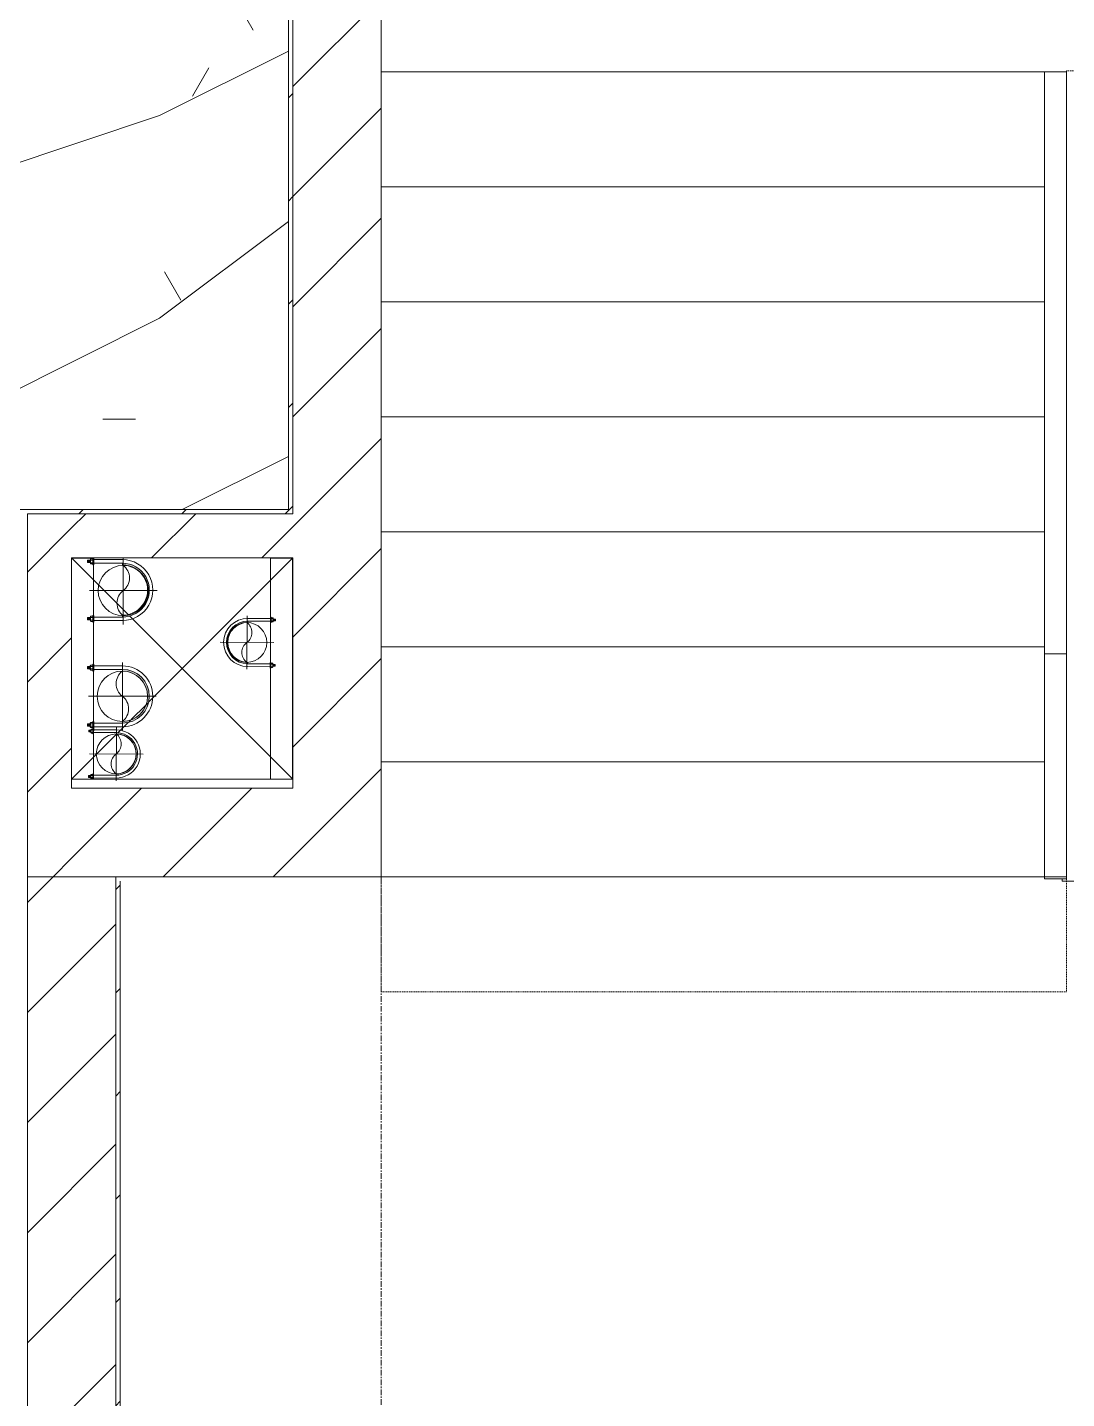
# Model space of a CAD drawing. Header units: millimetres. Extents: x 5357 to 259384, y -16348 to 109893.
# Drawn here: x 41853 to 44202, y 73337 to 76437 of the extents above; entities that cross this region are included whole.
import ezdxf

# ---------------------------------------------------------------- set-up
doc = ezdxf.new("R2010")
doc.units = ezdxf.units.MM
for name, pattern in [('Grid Line', [22.225, 12.7, -3.175, 3.175, -3.175]), ('IMPORT-CENTER _3_', [10.16, 6.35, -1.27, 1.27, -1.27]), ('Overhead', [3.96875, 2.38125, -1.5875])]:
    doc.linetypes.add(name, pattern=pattern)
for name, color, linetype, lineweight in [('0-1', 7, 'Continuous', 5), ('0-2', 53, 'Continuous', 9), ('A-FLOR', 192, 'Continuous', 9), ('A-FLOR-1', 53, 'Continuous', 9), ('A-FLOR-HRAL', 11, 'Continuous', 9), ('A-FLOR-PATT-1', 10, 'Continuous', 9), ('A-WALL-3', 113, 'Continuous', 18), ('A-WALL-PATT', 111, 'Continuous', 9), ('A-WALL-PATT-2', 53, 'Continuous', 9), ('G-IMPT', 8, 'Continuous', 9), ('G-IMPT-2', 8, 'IMPORT-CENTER _3_', 9), ('I-WALL-1', 9, 'Continuous', 18), ('I-WALL-3', 2, 'Continuous', 18), ('M-EQPM', 50, 'Continuous', 9), ('S-GRID-1', 1, 'Grid Line', 9), ('S-STRS', 31, 'Continuous', 9), ('S-STRS-MBND', 31, 'Overhead', 9)]:
    doc.layers.add(name, color=color, linetype=linetype, lineweight=lineweight)
pattern_1 = [(45, (0, 0), (-116.67262, 116.67262), [])]
pattern_2 = [(45, (0, 0), (-124.4508, 124.4508), [])]

# ---------------------------------------------------------------- blocks, each defined once
blk = doc.blocks.new('NCV_TKTC_KET CAU_rvt-1-TKCS_MB CẢNH QUAN CÂY XANH')
at = {"layer": 'A-FLOR-1'}
blk.add_line((42452.6, 74737.4), (41952.6, 74737.4), dxfattribs=at)
blk = doc.blocks.new('NCV_TKTC_TANG 1_rvt-1-TKCS_MB CẢNH QUAN CÂY XANH')
at = {"layer": 'A-FLOR-PATT-1'}
h = blk.add_hatch(dxfattribs=at)
h.set_pattern_fill('FP_5', color=256, style=0, pattern_type=2)
h.set_pattern_definition([(0, (0, 0), (1788.16, 447.04), [73.762, -1267.358, 73.762, -1267.358, -7152.64]), (0, (0, 0), (1788.16, 447.04), [-2682.24, 73.762, -2608.478, 73.762, -1267.358, -3129.28]), (0, (0, 0), (1788.16, 447.04), [-6705.6, 73.762, -820.318, 73.762, -2161.438]), (120, (670.56, 223.5), (-1281.228, 1325.072), [73.762, -1267.358, 73.762, -8419.998]), (120, (670.56, 223.5), (-1281.228, 1325.072), [-1414.882, -1267.358, 73.762, -2608.478, -4470.4]), (120, (670.56, 223.5), (-1281.228, 1325.072), [-5364.48, 73.762, -1267.358, 73.762, -3055.518]), (120, (670.56, 223.5), (-1281.228, 1325.072), [-6779.362, -820.318, 73.762, -2161.438]), (240, (894.1, 1117.6), (-506.932, -1772.112), [73.762, -1267.358, 73.762, -8419.998]), (240, (894.1, 1117.6), (-506.932, -1772.112), [-1414.882, -1267.358, 73.762, -2608.478, -4470.4]), (240, (894.1, 1117.6), (-506.932, -1772.112), [-5364.48, 73.762, -1267.358, 73.762, -3055.518]), (240, (894.1, 1117.6), (-506.932, -1772.112), [-6779.362, -820.318, 73.762, -2161.438])])
h.paths.add_polyline_path([(41702.6, 75336.9), (41752.6, 75337.4), (41752.6, 75346.9), (42442.6, 75346.9), (42442.6, 76526.9), (41892.6, 76526.9), (41892.6, 78026.9), (41412.3, 78026.9), (41412.3, 77576.6), (40962.3, 77576.6), (40962.3, 76088), (40958.5, 76059.3), (40947.4, 76032.5), (40929.8, 76009.5), (40906.7, 75991.8), (40879.9, 75980.7), (40851.2, 75976.9), (39423.7, 75976.9), (39395, 75980.7), (39368.2, 75991.8), (39345.2, 76009.5), (39327.5, 76032.5), (39316.4, 76059.3), (39312.6, 76088), (39312.6, 77576.6), (38862.6, 77576.6), (38862.6, 78026.9), (38662.6, 78026.9), (38662.6, 77876.9), (38162.6, 77876.9), (38162.6, 76337), (38152.6, 76336.9), (38152.6, 75437), (38162.6, 75437), (38162.6, 75346.9), (39252.6, 75346.9), (39252.6, 75592), (40852.6, 75592), (40852.6, 75346.9), (40952.6, 75346.9), (40952.6, 75336.9), (41670.2, 75336.9)])
h = blk.add_hatch(dxfattribs=at)
h.set_pattern_fill('FP_4', color=256, style=0, pattern_type=2)
h.set_pattern_definition([(216.87, (366.52, 916.3), (2748.89673, 1832.6049), [458.15, -4123.35]), (206.565, (916.3, 641.4), (-916.3012, -916.2996), [1024.455, -1024.455]), (198.435, (916.3, 183.26), (-1832.5985, -916.3019), [579.52, -2318.076])])
h.paths.add_polyline_path([(41702.6, 75336.9), (41752.6, 75337.4), (41752.6, 75346.9), (42442.6, 75346.9), (42442.6, 76526.9), (41892.6, 76526.9), (41892.6, 78026.9), (41412.3, 78026.9), (41412.3, 77576.6), (40962.3, 77576.6), (40962.3, 76088), (40958.5, 76059.3), (40947.4, 76032.5), (40929.8, 76009.5), (40906.7, 75991.8), (40879.9, 75980.7), (40851.2, 75976.9), (39423.7, 75976.9), (39395, 75980.7), (39368.2, 75991.8), (39345.2, 76009.5), (39327.5, 76032.5), (39316.4, 76059.3), (39312.6, 76088), (39312.6, 77576.6), (38862.6, 77576.6), (38862.6, 78026.9), (38662.6, 78026.9), (38662.6, 77876.9), (38162.6, 77876.9), (38162.6, 76337), (38152.6, 76336.9), (38152.6, 75437), (38162.6, 75437), (38162.6, 75346.9), (39252.6, 75346.9), (39252.6, 75592), (40852.6, 75592), (40852.6, 75346.9), (40952.6, 75346.9), (40952.6, 75336.9), (41670.2, 75336.9)])
at = {"layer": 'A-WALL-PATT-2'}
h = blk.add_hatch(dxfattribs=at)
h.set_pattern_fill('FP_10', color=256, style=0, pattern_type=2)
h.set_pattern_definition(pattern_1)
h.paths.add_polyline_path([(42452.6, 75346.9), (42452.6, 77936.9), (42442.6, 77936.9), (42442.6, 75346.9)])
h = blk.add_hatch(dxfattribs=at)
h.set_pattern_fill('FP_10', color=256, style=0, pattern_type=2)
h.set_pattern_definition(pattern_1)
h.paths.add_polyline_path([(41852.6, 75336.9), (42452.6, 75336.9), (42452.6, 75346.9), (41752.6, 75346.9), (41752.6, 75336.9)])
h.paths.add_polyline_path([(40459.7, 75336.9), (40952.6, 75336.9), (40952.6, 75346.9), (38152.6, 75346.9), (38152.6, 75336.9), (40052.6, 75336.9)])
at = {"layer": 'I-WALL-1'}
for p, q in [((42452.6, 75346.9), (42452.6, 77936.9)), ((42442.6, 77926.9), (42442.6, 75346.9)), ((42442.6, 75346.9), (41752.6, 75346.9)), ((41852.6, 75336.9), (42452.6, 75336.9)), ((42452.6, 75336.9), (42452.6, 75346.9))]:
    blk.add_line(p, q, dxfattribs=at)
blk = doc.blocks.new('Railing - 50 x 10mm-1528282-TKCS_MB CẢNH QUAN CÂY XANH')
at = {"layer": 'A-FLOR-HRAL'}
for p, q in [((-25, 0), (-25, -5)), ((-25, -5), (25, -5)), ((25, -5), (25, 0))]:
    blk.add_line(p, q, dxfattribs=at)
blk = doc.blocks.new('Railing - Railing-1747845-TKCS_MB CẢNH QUAN CÂY XANH')
at = {"extrusion": (0, 0, -1), "zscale": -1}
blk.add_blockref('Railing - 50 x 10mm-1528282-TKCS_MB CẢNH QUAN CÂY XANH', (-44177.2, 74516.9), dxfattribs=at)
blk = doc.blocks.new('Top Rail Type - Top Rail_Internal_-1747850-TKCS_MB CẢNH QUAN CÂY XANH')
at = {"layer": 'A-FLOR-HRAL'}
for p, q in [((44152.2, 76336.9), (44202.2, 76336.9)), ((44152.2, 75021), (44152.2, 76336.9)), ((44202.2, 76336.9), (44202.2, 75021)), ((44202.2, 75021), (44152.2, 75021))]:
    blk.add_line(p, q, dxfattribs=at)
blk = doc.blocks.new('Top Rail Type - Top Rail_Internal_-V192-TKCS_MB CẢNH QUAN CÂY XANH')
at = {"layer": 'A-FLOR-HRAL'}
for p, q in [((44202.2, 76336.9), (44152.2, 76336.9)), ((44152.2, 76336.9), (44152.2, 74516.9)), ((44202.2, 76336.9), (44202.2, 74516.9)), ((44202.2, 74516.9), (44152.2, 74516.9))]:
    blk.add_line(p, q, dxfattribs=at)
blk = doc.blocks.new('TKTC_XREF_251221_MB TANG 1 - TKTC_XREF_260130_MB TANG 1_dwg_CUM U_DN100-4202112-TKCS_MB CẢNH QUAN CÂY XANH')
at = {"layer": 'G-IMPT'}
blk.add_hatch(color=256, dxfattribs=at).paths.add_polyline_path([(0, 61), (0, 57), (14.8, 55.1), (28.5, 49.4), (40.3, 40.3), (49.4, 28.5), (55.1, 14.8), (57, 0), (55.1, -14.8), (49.4, -28.5), (40.3, -40.3), (28.5, -49.4), (14.8, -55.1), (0, -57), (0, -61), (15.8, -58.9), (30.5, -52.8), (43.1, -43.1), (52.8, -30.5), (58.9, -15.8), (61, 0), (58.9, 15.8), (52.8, 30.5), (43.1, 43.1), (30.5, 52.8), (15.8, 58.9)])
for p, q in [((-79.1, 66.6), (-79.1, 63.4)), ((-76.6, 66.6), (-76.6, 63.4)), ((-74.6, 66.6), (-74.6, 63.4)), ((-72.7, 69.3), (-72.7, 60.7)), ((-66.9, 67.9), (-71.7, 67.9)), ((-66.9, 62.1), (-71.7, 62.1)), ((-65, 69), (0, 69)), ((-79.1, -63.4), (-79.1, -66.6)), ((-76.6, -63.4), (-76.6, -66.6)), ((-74.6, -63.4), (-74.6, -66.6)), ((-72.7, -60.7), (-72.7, -69.3)), ((-66.9, -62.1), (-71.7, -62.1)), ((-66.9, -67.9), (-71.7, -67.9)), ((-65, -69), (0, -69))]:
    blk.add_line(p, q, dxfattribs=at)
at = {"layer": 'G-IMPT', "flags": 128}
for points in [[(-72.7, 67.6), (-78.1, 67.6), (-78.1, 62.4), (-72.7, 62.4)], [(-71.7, 59.2), (-66.9, 59.2), (-66.9, 70.8), (-71.7, 70.8)], [(-66.9, 70.8), (-66.9, 72.7), (-65, 72.7), (-65, 57.3), (-66.9, 57.3), (-66.9, 59.2)], [(-65, 61), (0, 61), (0, 57)], [(-72.7, -62.4), (-78.1, -62.4), (-78.1, -67.6), (-72.7, -67.6)], [(-71.7, -70.8), (-66.9, -70.8), (-66.9, -59.2), (-71.7, -59.2)], [(-66.9, -59.2), (-66.9, -57.3), (-65, -57.3), (-65, -72.7), (-66.9, -72.7), (-66.9, -70.8)], [(-65, -61), (0, -61), (0, -57)]]:
    blk.add_lwpolyline(points, dxfattribs=at)
at = {"layer": 'G-IMPT'}
for centre, radius, start, end in [((-78.1, 66.6), 0.96, 90, 180), ((-78.1, 63.4), 0.96, 180, 270), ((-71.1, 69.3), 1.56, 112.6199, 247.3801), ((-67.9, 65), 4.8, 143.1301, 216.8699), ((-71.1, 60.7), 1.56, 112.6199, 247.3801), ((0, 0), 69, 270, 90), ((0, 0), 61, 270, 90), ((0, 0), 57, 270, 90), ((-78.1, -63.4), 0.96, 90, 180), ((-78.1, -66.6), 0.96, 180, 270), ((-71.1, -60.7), 1.56, 112.6199, 247.3801), ((-67.9, -65), 4.8, 143.1301, 216.8699), ((-71.1, -69.3), 1.56, 112.6199, 247.3801)]:
    blk.add_arc(centre, radius, start, end, dxfattribs=at)
blk = doc.blocks.new('TKTC_XREF_251221_MB TANG 1 - TKTC_XREF_260130_MB TANG 1_dwg_$cc-V200-TKCS_MB CẢNH QUAN CÂY XANH')
at = {"layer": 'G-IMPT'}
blk.add_circle((0, 0), 0.5, dxfattribs=at)
for centre, radius, start, end in [((0, 0), 0.5, 90, 270), ((0.188, 0.25), 0.313, 126.8699, 233.1301), ((-0.188, -0.25), 0.313, 306.8699, 53.1301)]:
    blk.add_arc(centre, radius, start, end, dxfattribs=at)
at = {"layer": 'G-IMPT-2'}
for p, q in [((0, -0.673), (0, 0.673)), ((-0.673, 0), (0.673, 0))]:
    blk.add_line(p, q, dxfattribs=at)
blk = doc.blocks.new('TKTC_XREF_251221_MB TANG 1 - TKTC_XREF_260130_MB TANG 1_dwg_$cc-V201-TKCS_MB CẢNH QUAN CÂY XANH')
at = {"layer": 'G-IMPT'}
blk.add_circle((0, 0), 0.5, dxfattribs=at)
for centre, radius, start, end in [((0, 0), 0.5, 90, 270), ((0.188, 0.25), 0.313, 126.8699, 233.1301), ((-0.188, -0.25), 0.313, 306.8699, 53.1301)]:
    blk.add_arc(centre, radius, start, end, dxfattribs=at)
at = {"layer": 'G-IMPT-2'}
for p, q in [((0, -0.673), (0, 0.647)), ((-0.673, 0), (0.673, 0))]:
    blk.add_line(p, q, dxfattribs=at)
blk = doc.blocks.new('TKTC_XREF_251221_MB TANG 1 - TKTC_XREF_260130_MB TANG 1_dwg_$cc-4202116-TKCS_MB CẢNH QUAN CÂY XANH')
at = {"layer": 'G-IMPT'}
blk.add_circle((0, 0), 0.5, dxfattribs=at)
for centre, radius, start, end in [((0, 0), 0.5, 90, 270), ((0.188, 0.25), 0.313, 126.8699, 233.1301), ((-0.188, -0.25), 0.313, 306.8699, 53.1301)]:
    blk.add_arc(centre, radius, start, end, dxfattribs=at)
at = {"layer": 'G-IMPT-2'}
for p, q in [((0, -0.673), (0, 0.673)), ((-0.673, 0), (0.673, 0))]:
    blk.add_line(p, q, dxfattribs=at)
blk = doc.blocks.new('TKTC_XREF_251221_MB TANG 1 - TKTC_XREF_260130_MB TANG 1_dwg_$cc-4202114-TKCS_MB CẢNH QUAN CÂY XANH')
at = {"layer": 'G-IMPT'}
blk.add_circle((0, 0), 0.5, dxfattribs=at)
for centre, radius, start, end in [((0, 0), 0.5, 90, 270), ((0.188, 0.25), 0.313, 126.8699, 233.1301), ((-0.188, -0.25), 0.313, 306.8699, 53.1301)]:
    blk.add_arc(centre, radius, start, end, dxfattribs=at)
at = {"layer": 'G-IMPT-2'}
for p, q in [((0, -0.673), (0, 0.673)), ((-0.673, 0), (0.673, 0))]:
    blk.add_line(p, q, dxfattribs=at)
blk = doc.blocks.new('TKTC_XREF_251221_MB TANG 1 - TKTC_XREF_260130_MB TANG 1_dwg_CUM U_DN100-4202115-TKCS_MB CẢNH QUAN CÂY XANH')
at = {"layer": 'G-IMPT'}
blk.add_hatch(color=256, dxfattribs=at).paths.add_polyline_path([(0, -61), (0, -57), (14.8, -55.1), (28.5, -49.4), (40.3, -40.3), (49.4, -28.5), (55.1, -14.8), (57, 0), (55.1, 14.8), (49.4, 28.5), (40.3, 40.3), (28.5, 49.4), (14.8, 55.1), (0, 57), (0, 61), (15.8, 58.9), (36.8, 48), (43.1, 43.1), (52.8, 30.5), (58.9, 15.8), (61, 0), (58.9, -15.8), (52.8, -30.5), (43.1, -43.1), (30.5, -52.8), (15.8, -58.9)])
for p, q in [((-79.1, 66.6), (-79.1, 63.4)), ((-76.6, 66.6), (-76.6, 63.4)), ((-74.6, 66.6), (-74.6, 63.4)), ((-72.7, 69.3), (-72.7, 60.7)), ((-66.9, 67.9), (-71.7, 67.9)), ((-65, 69), (0, 69)), ((-66.9, 62.1), (-71.7, 62.1)), ((-72.7, -60.7), (-72.7, -69.3)), ((-66.9, -62.1), (-71.7, -62.1)), ((-79.1, -63.4), (-79.1, -66.6)), ((-76.6, -63.4), (-76.6, -66.6)), ((-74.6, -63.4), (-74.6, -66.6)), ((-66.9, -67.9), (-71.7, -67.9)), ((-65, -69), (0, -69))]:
    blk.add_line(p, q, dxfattribs=at)
at = {"layer": 'G-IMPT', "flags": 128}
for points in [[(-72.7, 67.6), (-78.1, 67.6), (-78.1, 62.4), (-72.7, 62.4)], [(-71.7, 59.2), (-66.9, 59.2), (-66.9, 70.8), (-71.7, 70.8)], [(-66.9, 70.8), (-66.9, 72.7), (-65, 72.7), (-65, 57.3), (-66.9, 57.3), (-66.9, 59.2)], [(-65, 61), (0, 61), (0, 57)], [(-71.7, -70.8), (-66.9, -70.8), (-66.9, -59.2), (-71.7, -59.2)], [(-66.9, -59.2), (-66.9, -57.3), (-65, -57.3), (-65, -72.7), (-66.9, -72.7), (-66.9, -70.8)], [(-65, -61), (0, -61), (0, -57)], [(-72.7, -62.4), (-78.1, -62.4), (-78.1, -67.6), (-72.7, -67.6)]]:
    blk.add_lwpolyline(points, dxfattribs=at)
at = {"layer": 'G-IMPT'}
for centre, radius, start, end in [((-78.1, 66.6), 0.96, 90, 180), ((-78.1, 63.4), 0.96, 180, 270), ((-71.1, 69.3), 1.56, 112.6199, 247.3801), ((-67.9, 65), 4.8, 143.1301, 216.8699), ((0, 0), 69, 270, 90), ((-71.1, 60.7), 1.56, 112.6199, 247.3801), ((0, 0), 61, 270, 90), ((0, 0), 57, 270, 90), ((-71.1, -60.7), 1.56, 112.6199, 247.3801), ((-67.9, -65), 4.8, 143.1301, 216.8699), ((-78.1, -63.4), 0.96, 90, 180), ((-78.1, -66.6), 0.96, 180, 270), ((-71.1, -69.3), 1.56, 112.6199, 247.3801)]:
    blk.add_arc(centre, radius, start, end, dxfattribs=at)
blk = doc.blocks.new('TKTC_XREF_251221_MB TANG 1 - TKTC_XREF_260130_MB TANG 1_dwg-4202109-TKCS_MB CẢNH QUAN CÂY XANH')
at = {"layer": 'G-IMPT'}
blk.add_line((-161149.1, -326109.3), (-161199, -326109.7), dxfattribs=at)
at = {"layer": 'G-IMPT', "flags": 128}
for points in [[(-161199, -326609.5), (-161149.3, -326609.2), (-161149.3, -326109.3)], [(-160699.2, -326109.3), (-160749.2, -326109.7), (-160749.2, -326609.5), (-160699.4, -326609.2), (-160699.4, -326109.3)]]:
    blk.add_lwpolyline(points, dxfattribs=at)
at = {"extrusion": (0, 0, -1)}
for name, p, xscale, yscale, zscale, rotation in [('TKTC_XREF_251221_MB TANG 1 - TKTC_XREF_260130_MB TANG 1_dwg_CUM U_DN100-4202115-TKCS_MB CẢNH QUAN CÂY XANH', (161084.3, -326181.8), 0.9975000000000005, 0.9975000000000005, -0.9975000000000005, 180.000991338195), ('TKTC_XREF_251221_MB TANG 1 - TKTC_XREF_260130_MB TANG 1_dwg_$cc-V201-TKCS_MB CẢNH QUAN CÂY XANH', (161082.5, -326182.8), 113.7150000000092, 113.7150000000092, -113.7150000000092, 359.9990086636432), ('TKTC_XREF_251221_MB TANG 1 - TKTC_XREF_260130_MB TANG 1_dwg_$cc-4202116-TKCS_MB CẢNH QUAN CÂY XANH', (160802.8, -326300.2), 90.00000000005119, 90.00000000005119, -90.0000000000512, 180.3740267799373), ('TKTC_XREF_251221_MB TANG 1 - TKTC_XREF_260130_MB TANG 1_dwg_CUM U_DN100-4202115-TKCS_MB CẢNH QUAN CÂY XANH', (161084.4, -326421.9), 0.9974999999999965, 0.9974999999999965, -0.9974999999999965, 180.0009913385626), ('TKTC_XREF_251221_MB TANG 1 - TKTC_XREF_260130_MB TANG 1_dwg_$cc-V200-TKCS_MB CẢNH QUAN CÂY XANH', (161098.3, -326552.1), 90.00000000005119, 90.00000000005119, -90.0000000000512, 0.3740267799372842)]:
    blk.add_blockref(name, p, dxfattribs=dict(at, xscale=xscale, yscale=yscale, zscale=zscale, rotation=rotation))
for name, p, xscale, yscale, zscale, rotation in [('TKTC_XREF_251221_MB TANG 1 - TKTC_XREF_260130_MB TANG 1_dwg_CUM U_DN100-4202112-TKCS_MB CẢNH QUAN CÂY XANH', (-160800.9, -326300.2), 0.7894736842105242, 0.7894736842105242, 0.7894736842105242, 179.6259732184666), ('TKTC_XREF_251221_MB TANG 1 - TKTC_XREF_260130_MB TANG 1_dwg_$cc-4202114-TKCS_MB CẢNH QUAN CÂY XANH', (-161084.4, -326421.9), 113.7150000000092, 113.7150000000092, 113.7150000000092, 179.9990086636432), ('TKTC_XREF_251221_MB TANG 1 - TKTC_XREF_260130_MB TANG 1_dwg_CUM U_DN100-4202112-TKCS_MB CẢNH QUAN CÂY XANH', (-161098.3, -326552.2), 0.7894736842105242, 0.7894736842105242, 0.7894736842105242, 359.6259732184666)]:
    blk.add_blockref(name, p, dxfattribs=dict(xscale=xscale, yscale=yscale, zscale=zscale, rotation=rotation))
blk = doc.blocks.new('TKTC_XREF_251221_MB TANG 1 - TKTC_XREF_251221_MB TANG 1-2038492-TKCS_MB CẢNH QUAN CÂY XANH')
blk.add_blockref('TKTC_XREF_251221_MB TANG 1 - TKTC_XREF_260130_MB TANG 1_dwg-4202109-TKCS_MB CẢNH QUAN CÂY XANH', (169499.1, 384109.7))

msp = doc.modelspace()

# ---------------------------------------------------------------- hatches: boundary and pattern name
at = {"layer": 'A-WALL-PATT'}
h = msp.add_hatch(dxfattribs=at)
h.set_pattern_fill('FP_1', color=256, style=0, pattern_type=2)
h.set_pattern_definition(pattern_2)
h.paths.add_polyline_path([(42652.6, 74716.9), (42652.6, 77936.9), (42452.6, 77936.9), (42452.6, 74716.9)])
h = msp.add_hatch(dxfattribs=at)
h.set_pattern_fill('FP_1', color=256, style=0, pattern_type=2)
h.set_pattern_definition(pattern_2)
h.paths.add_polyline_path([(41852.6, 74516.9), (41952.6, 74516.9), (41952.6, 75337.4), (41852.6, 75337.4), (41852.6, 74881.6)])
h = msp.add_hatch(dxfattribs=at)
h.set_pattern_fill('FP_1', color=256, style=0, pattern_type=2)
h.set_pattern_definition(pattern_2)
h.paths.add_polyline_path([(41952.6, 75237.4), (42452.6, 75237.4), (42452.6, 75337.4), (41952.6, 75337.4)])
h = msp.add_hatch(dxfattribs=at)
h.set_pattern_fill('FP_1', color=256, style=0, pattern_type=2)
h.set_pattern_definition(pattern_2)
h.paths.add_polyline_path([(42652.6, 74516.9), (42652.6, 74716.9), (41952.6, 74716.9), (41952.6, 74516.9), (42275.4, 74516.9)])
h = msp.add_hatch(dxfattribs=at)
h.set_pattern_fill('FP_1', color=256, style=0, pattern_type=2)
h.set_pattern_definition(pattern_2)
h.paths.add_polyline_path([(41892.6, 70036.9), (42052.6, 70036.9), (42052.6, 70185.3), (41852.6, 70185.3), (41852.6, 70036.9)])
h.paths.add_polyline_path([(41852.6, 71275.3), (42052.6, 71275.3), (42052.6, 71511.9), (41852.6, 71511.9)])
h.paths.add_polyline_path([(42052.6, 71711.9), (42052.6, 74516.9), (41852.6, 74516.9), (41852.6, 71711.9)])
h = msp.add_hatch(dxfattribs=at)
h.set_pattern_fill('FP_41', color=256, style=0, pattern_type=2)
h.set_pattern_definition(pattern_1)
h.paths.add_polyline_path([(42052.6, 71711.9), (42062.6, 71711.9), (42062.6, 74506.9), (42052.6, 74506.9), (42052.6, 71926.9)])

# ---------------------------------------------------------------- linework, layer by layer
at = {"layer": '0-2'}
for p, q in [((41952.6, 75237.4), (42080.3, 75109.7)), ((42452.6, 75237.4), (42126.4, 74911.1)), ((42083.7, 75106.3), (42452.6, 74737.4)), ((42120.1, 74904.9), (42087.2, 74871.9)), ((42124.6, 74909.4), (42120.1, 74904.9)), ((42081.4, 74866.1), (42057.4, 74842.1)), ((42085.5, 74870.3), (42082.7, 74867.4)), ((42054.9, 74839.6), (41952.6, 74737.4))]:
    msp.add_line(p, q, dxfattribs=at)
at = {"layer": 'A-FLOR'}
msp.add_line((44152.2, 74516.9), (42652.6, 74516.9), dxfattribs=at)
at = {"layer": 'A-WALL-3'}
for p, q in [((42452.6, 77936.9), (42452.6, 75337.4)), ((42652.6, 74516.9), (42652.6, 77936.9)), ((42452.6, 75337.4), (41852.6, 75337.4)), ((41852.6, 75337.4), (41852.6, 71711.9)), ((41952.6, 74716.9), (41952.6, 75237.4)), ((41952.6, 75237.4), (42452.6, 75237.4)), ((42452.6, 75237.4), (42452.6, 74716.9)), ((42452.6, 74716.9), (41952.6, 74716.9)), ((42652.6, 74516.9), (41852.6, 74516.9)), ((42052.6, 74506.9), (42052.6, 74516.9))]:
    msp.add_line(p, q, dxfattribs=at)
at = {"layer": 'I-WALL-3'}
for p, q in [((42052.6, 74506.9), (42052.6, 71926.9)), ((42062.6, 72146.9), (42062.6, 74506.9)), ((44192.6, 74511.9), (44192.6, 74506.9)), ((44192.6, 74506.9), (44412.6, 74506.9))]:
    msp.add_line(p, q, dxfattribs=at)
at = {"layer": 'S-GRID-1'}
msp.add_line((42652.6, 20960.6), (42652.6, 80482.7), dxfattribs=at)
at = {"layer": 'S-STRS'}
for p, q in [((44152.2, 76336.9), (42652.6, 76336.9)), ((44152.2, 76076.9), (42652.6, 76076.9)), ((44152.2, 75816.9), (42652.6, 75816.9)), ((44152.2, 75556.9), (42652.6, 75556.9)), ((44152.2, 75296.9), (42652.6, 75296.9)), ((44152.2, 75036.9), (42652.6, 75036.9)), ((44152.2, 74776.9), (42652.6, 74776.9))]:
    msp.add_line(p, q, dxfattribs=at)
at = {"layer": 'S-STRS-MBND'}
for p, q in [((42652.2, 78036.9), (42652.2, 76336.9)), ((44202.2, 76336.9), (42652.2, 76336.9)), ((42652.2, 76336.9), (42652.2, 74256.9)), ((44202.2, 76339), (44402.6, 76339)), ((44202.2, 76336.9), (44202.2, 76339)), ((44202.2, 76336.9), (44202.2, 74256.9)), ((44202.2, 74256.9), (42652.2, 74256.9))]:
    msp.add_line(p, q, dxfattribs=at)

# ---------------------------------------------------------------- block references
at = {"layer": '0-1'}
for name in ['NCV_TKTC_KET CAU_rvt-1-TKCS_MB CẢNH QUAN CÂY XANH', 'NCV_TKTC_TANG 1_rvt-1-TKCS_MB CẢNH QUAN CÂY XANH']:
    msp.add_blockref(name, (0, 0), dxfattribs=at)
at = {"layer": 'A-FLOR-HRAL'}
for name in ['Top Rail Type - Top Rail_Internal_-1747850-TKCS_MB CẢNH QUAN CÂY XANH', 'Top Rail Type - Top Rail_Internal_-V192-TKCS_MB CẢNH QUAN CÂY XANH', 'Railing - Railing-1747845-TKCS_MB CẢNH QUAN CÂY XANH']:
    msp.add_blockref(name, (0, 0), dxfattribs=at)
at = {"layer": 'M-EQPM'}
msp.add_blockref('TKTC_XREF_251221_MB TANG 1 - TKTC_XREF_251221_MB TANG 1-2038492-TKCS_MB CẢNH QUAN CÂY XANH', (33652.6, 17236.9), dxfattribs=at)

doc.saveas('drawing.dxf')
